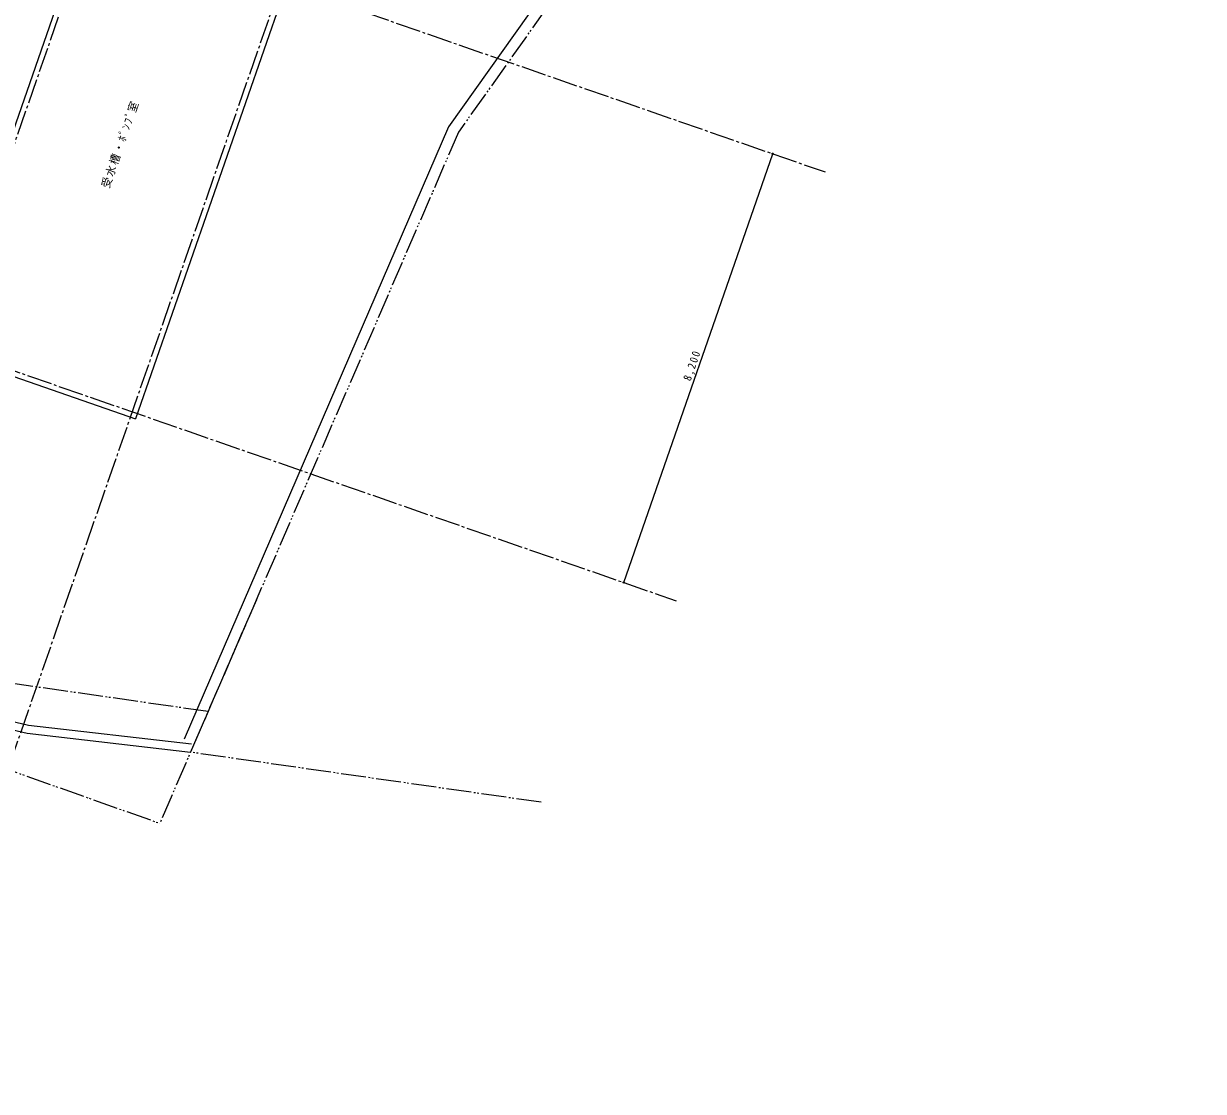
# Model space of a CAD drawing. Units: millimetres at full size, sheet at 1:50; details may follow other scales. Extents: x -203252 to 31334, y -69111 to 25373.
# Drawn here: x -151181 to -129872, y -44994 to -25700 of the extents above; entities that cross this region are included whole.
import ezdxf

# ---------------------------------------------------------------- set-up
doc = ezdxf.new("R2010")
doc.units = ezdxf.units.MM
doc.header["$LTSCALE"] = 50
doc.header["$PDMODE"] = 32
doc.header["$PDSIZE"] = 25
doc.linetypes.add('CHAIN2', pattern=[12, 9, -1, 1, -1])
doc.linetypes.add('DOUBLE_CHAIN2', pattern=[12.8, 9, -1, 0.6, -0.6, 0.6, -1])
for name, color, linetype in [('2-1', 7, 'Continuous'), ('2-2', 3, 'Continuous'), ('2-3', 7, 'Continuous')]:
    doc.layers.add(name, color=color, linetype=linetype)
doc.styles.add('ＭＳ ゴシック', font='')
doc.styles.get('ＭＳ ゴシック').set_extended_font_data('MS Gothic')

msp = doc.modelspace()

# ---------------------------------------------------------------- linework, layer by layer
at = {"layer": '2-1', "color": 6, "linetype": 'DOUBLE_CHAIN2'}
for p, q in [((-129872.2, -8714.25), (-143328.54, -27665.14)), ((-143328.54, -27665.14), (-148165.87, -38865.15)), ((-147848.66, -38130.72), (-154184.24, -37224.95)), ((-141830.29, -39770.93), (-148165.87, -38865.15))]:
    msp.add_line(p, q, dxfattribs=at)
at = {"layer": '2-1', "color": 4, "linetype": 'DOUBLE_CHAIN2'}
msp.add_line((-146976.36, -36111.05), (-148720.97, -40150.4), dxfattribs=at)
msp.add_lwpolyline([(-196667.7, -17246.43), (-194559.91, -22649.87), (-191531.43, -24945.15), (-148720.97, -40150.4)], dxfattribs=at)
at = {"layer": '2-2', "color": 7, "linetype": 'CHAIN2'}
for p, q in [((-200561.09, -6196.44), (-136705.19, -28381.69)), ((-203252.2, -13942.27), (-139396.3, -36127.52)), ((-149962.61, -23881.57), (-156887.29, -43812.92)), ((-146562, -25063.03), (-153486.68, -44994.38))]:
    msp.add_line(p, q, dxfattribs=at)
at = {"layer": '2-2'}
msp.add_line((-146467.53, -25095.85), (-149158.64, -32841.68), dxfattribs=at)
at = {"layer": '2-2', "color": 7}
msp.add_lwpolyline([(-130694.46, -9392.24), (-137933.99, -19722.41), (-143503.8, -27566.51), (-148281.59, -38628.69)], dxfattribs=at)
at = {"layer": '2-2'}
msp.add_lwpolyline([(-150057.07, -23848.75), (-152748.18, -31594.58), (-149158.64, -32841.68)], dxfattribs=at)
at = {"layer": '2-2', "color": 2}
for p in [(-137649.81, -28053.5), (-140340.92, -35799.33)]:
    msp.add_point(p, dxfattribs=at)
at = {"layer": '2-3'}
for p, q in [((-140340.92, -35799.33), (-137649.81, -28053.5)), ((-154802.61, -37507.87), (-151090.15, -38375.17)), ((-151090.15, -38375.17), (-148148.59, -38716.15))]:
    msp.add_line(p, q, dxfattribs=at)
msp.add_lwpolyline([(-161356.35, -36092.92), (-154837.14, -37653.84), (-151115.93, -38523.19), (-148165.87, -38865.15)], dxfattribs=at)

# ---------------------------------------------------------------- texts
at = {"layer": '2-2', "color": 7, "char_height": 146.6, "attachment_point": 7, "rotation": 70.841, "style": 'ＭＳ ゴシック'}
for s, insert in [('\\T1.17;\\W0.95;受水槽・ﾎﾟﾝﾌﾟ室', (-149622.11, -28690.94)), ('\\T1.28;\\W0.9;8,200', (-139099.78, -32181.26))]:
    msp.add_mtext(s, dxfattribs=dict(at, insert=insert))

doc.saveas('drawing.dxf')
